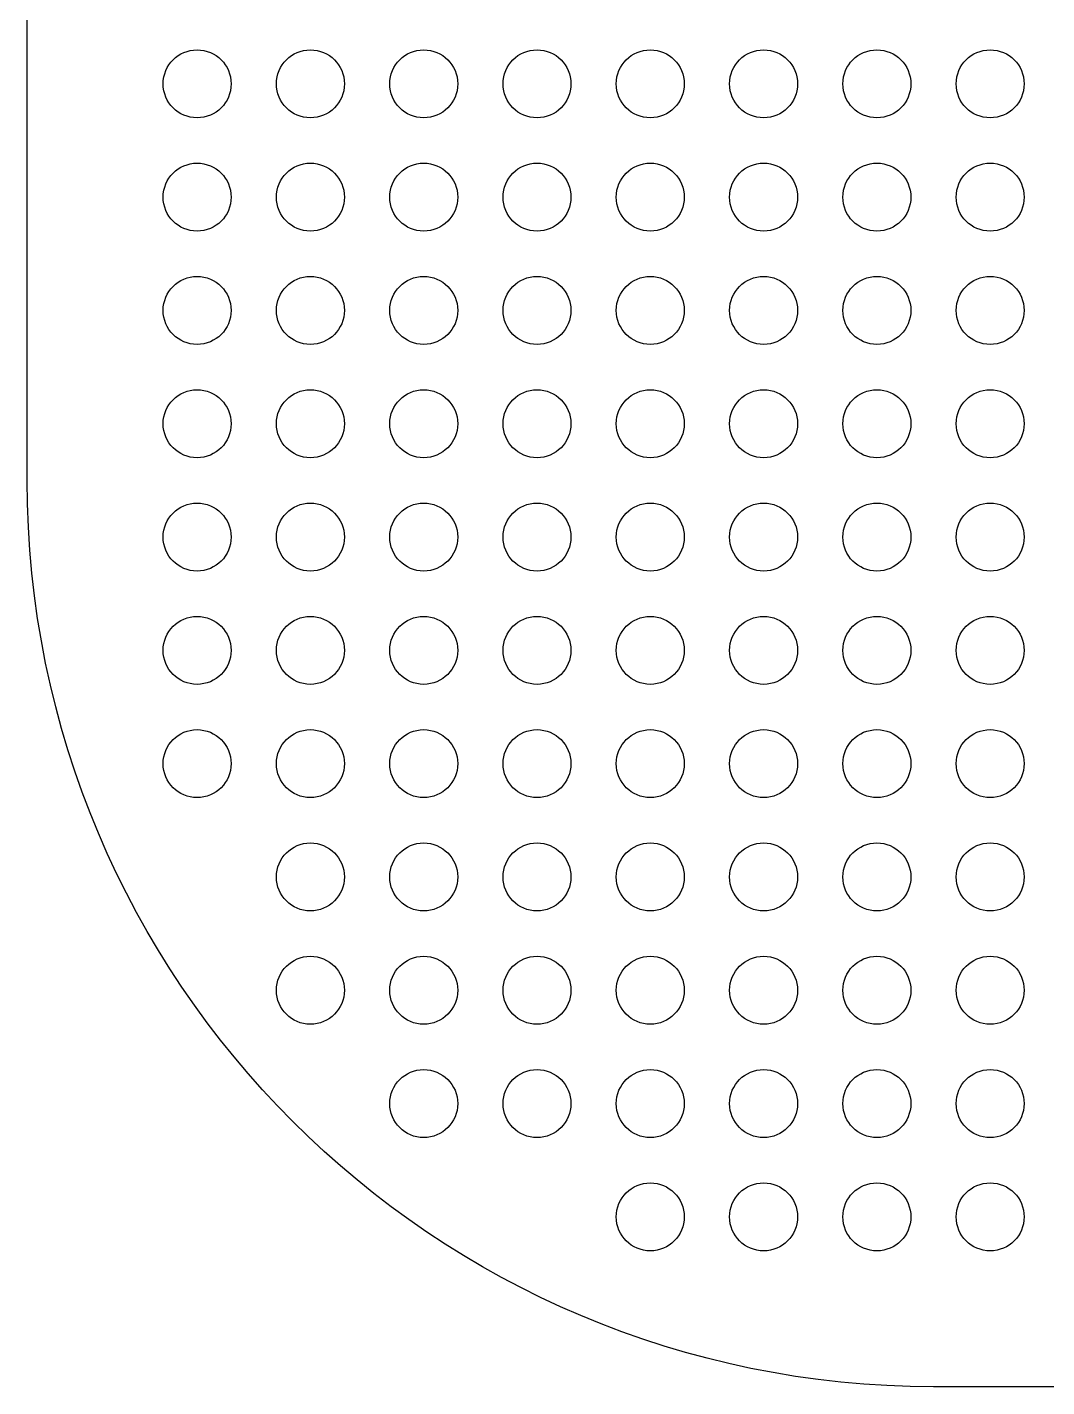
# Model space of a CAD drawing. Extents: x -505 to -320, y 112 to 352.
# Drawn here: x -504.9 to -459.9, y 111.8 to 171.8 of the extents above; entities that cross this region are included whole.
import ezdxf

# ---------------------------------------------------------------- set-up
doc = ezdxf.new("R2010")
doc.units = 0
doc.header["$MEASUREMENT"] = 0
doc.layers.add('LAYER_1', color=7, linetype='CONTINUOUS')

msp = doc.modelspace()

# ---------------------------------------------------------------- linework, layer by layer
at = {"layer": 'LAYER_1'}
for points, knots in [([(-464.8938, 111.8225), (-464.8938, 111.8225), (-359.894, 111.8225), (-359.894, 111.8225), (-359.894, 111.8225), (-349.2853, 111.8225), (-339.1112, 116.0368), (-331.6097, 123.5382), (-331.6097, 123.5382), (-324.1083, 131.0397), (-319.894, 141.2138), (-319.894, 151.8225), (-319.894, 151.8225), (-319.894, 151.8225), (-319.894, 311.8225), (-319.894, 311.8225), (-319.894, 311.8225), (-319.894, 322.4312), (-324.1083, 332.6053), (-331.6097, 340.1068), (-331.6097, 340.1068), (-339.1112, 347.6082), (-349.2853, 351.8225), (-359.894, 351.8225), (-359.894, 351.8225), (-359.894, 351.8225), (-464.894, 351.8225), (-464.894, 351.8225), (-464.894, 351.8225), (-475.5027, 351.8225), (-485.6768, 347.6082), (-493.1783, 340.1068), (-493.1783, 340.1068), (-500.6797, 332.6053), (-504.894, 322.4312), (-504.894, 311.8225), (-504.894, 311.8225), (-504.894, 311.8225), (-504.894, 151.8225), (-504.894, 151.8225), (-504.894, 151.8225), (-504.894, 129.7312), (-486.9855, 111.8226), (-464.8938, 111.8225)], [0, 0, 0, 0, 0.0833333, 0.0833333, 0.0833333, 0.0833333, 0.1666667, 0.1666667, 0.1666667, 0.1666667, 0.25, 0.25, 0.25, 0.25, 0.3333333, 0.3333333, 0.3333333, 0.3333333, 0.4166667, 0.4166667, 0.4166667, 0.4166667, 0.5, 0.5, 0.5, 0.5, 0.5833333, 0.5833333, 0.5833333, 0.5833333, 0.6666667, 0.6666667, 0.6666667, 0.6666667, 0.75, 0.75, 0.75, 0.75, 0.8333333, 0.8333333, 0.8333333, 0.8333333, 1, 1, 1, 1]), ([(-497.394, 167.8225), (-496.5656, 167.8225), (-495.894, 168.4941), (-495.894, 169.3225), (-495.894, 169.3225), (-495.894, 170.1509), (-496.5656, 170.8225), (-497.394, 170.8225), (-497.394, 170.8225), (-498.2224, 170.8225), (-498.894, 170.1509), (-498.894, 169.3225), (-498.894, 169.3225), (-498.894, 168.4941), (-498.2224, 167.8225), (-497.394, 167.8225)], [0, 0, 0, 0, 0.2, 0.2, 0.2, 0.2, 0.4, 0.4, 0.4, 0.4, 0.6, 0.6, 0.6, 0.6, 1, 1, 1, 1]), ([(-492.394, 167.8225), (-491.5656, 167.8225), (-490.894, 168.4941), (-490.894, 169.3225), (-490.894, 169.3225), (-490.894, 170.1509), (-491.5656, 170.8225), (-492.394, 170.8225), (-492.394, 170.8225), (-493.2224, 170.8225), (-493.894, 170.1509), (-493.894, 169.3225), (-493.894, 169.3225), (-493.894, 168.4941), (-493.2224, 167.8225), (-492.394, 167.8225)], [0, 0, 0, 0, 0.2, 0.2, 0.2, 0.2, 0.4, 0.4, 0.4, 0.4, 0.6, 0.6, 0.6, 0.6, 1, 1, 1, 1]), ([(-487.394, 167.8225), (-486.5656, 167.8225), (-485.894, 168.4941), (-485.894, 169.3225), (-485.894, 169.3225), (-485.894, 170.1509), (-486.5656, 170.8225), (-487.394, 170.8225), (-487.394, 170.8225), (-488.2224, 170.8225), (-488.894, 170.1509), (-488.894, 169.3225), (-488.894, 169.3225), (-488.894, 168.4941), (-488.2224, 167.8225), (-487.394, 167.8225)], [0, 0, 0, 0, 0.2, 0.2, 0.2, 0.2, 0.4, 0.4, 0.4, 0.4, 0.6, 0.6, 0.6, 0.6, 1, 1, 1, 1]), ([(-482.394, 167.8225), (-481.5656, 167.8225), (-480.894, 168.4941), (-480.894, 169.3225), (-480.894, 169.3225), (-480.894, 170.1509), (-481.5656, 170.8225), (-482.394, 170.8225), (-482.394, 170.8225), (-483.2224, 170.8225), (-483.894, 170.1509), (-483.894, 169.3225), (-483.894, 169.3225), (-483.894, 168.4941), (-483.2224, 167.8225), (-482.394, 167.8225)], [0, 0, 0, 0, 0.2, 0.2, 0.2, 0.2, 0.4, 0.4, 0.4, 0.4, 0.6, 0.6, 0.6, 0.6, 1, 1, 1, 1]), ([(-477.394, 167.8225), (-476.5656, 167.8225), (-475.894, 168.4941), (-475.894, 169.3225), (-475.894, 169.3225), (-475.894, 170.1509), (-476.5656, 170.8225), (-477.394, 170.8225), (-477.394, 170.8225), (-478.2224, 170.8225), (-478.894, 170.1509), (-478.894, 169.3225), (-478.894, 169.3225), (-478.894, 168.4941), (-478.2224, 167.8225), (-477.394, 167.8225)], [0, 0, 0, 0, 0.2, 0.2, 0.2, 0.2, 0.4, 0.4, 0.4, 0.4, 0.6, 0.6, 0.6, 0.6, 1, 1, 1, 1]), ([(-472.394, 167.8225), (-471.5656, 167.8225), (-470.894, 168.4941), (-470.894, 169.3225), (-470.894, 169.3225), (-470.894, 170.1509), (-471.5656, 170.8225), (-472.394, 170.8225), (-472.394, 170.8225), (-473.2224, 170.8225), (-473.894, 170.1509), (-473.894, 169.3225), (-473.894, 169.3225), (-473.894, 168.4941), (-473.2224, 167.8225), (-472.394, 167.8225)], [0, 0, 0, 0, 0.2, 0.2, 0.2, 0.2, 0.4, 0.4, 0.4, 0.4, 0.6, 0.6, 0.6, 0.6, 1, 1, 1, 1]), ([(-467.394, 167.8225), (-466.5656, 167.8225), (-465.894, 168.4941), (-465.894, 169.3225), (-465.894, 169.3225), (-465.894, 170.1509), (-466.5656, 170.8225), (-467.394, 170.8225), (-467.394, 170.8225), (-468.2224, 170.8225), (-468.894, 170.1509), (-468.894, 169.3225), (-468.894, 169.3225), (-468.894, 168.4941), (-468.2224, 167.8225), (-467.394, 167.8225)], [0, 0, 0, 0, 0.2, 0.2, 0.2, 0.2, 0.4, 0.4, 0.4, 0.4, 0.6, 0.6, 0.6, 0.6, 1, 1, 1, 1]), ([(-462.394, 167.8225), (-461.5656, 167.8225), (-460.894, 168.4941), (-460.894, 169.3225), (-460.894, 169.3225), (-460.894, 170.1509), (-461.5656, 170.8225), (-462.394, 170.8225), (-462.394, 170.8225), (-463.2224, 170.8225), (-463.894, 170.1509), (-463.894, 169.3225), (-463.894, 169.3225), (-463.894, 168.4941), (-463.2224, 167.8225), (-462.394, 167.8225)], [0, 0, 0, 0, 0.2, 0.2, 0.2, 0.2, 0.4, 0.4, 0.4, 0.4, 0.6, 0.6, 0.6, 0.6, 1, 1, 1, 1]), ([(-497.394, 162.8225), (-496.5656, 162.8225), (-495.894, 163.4941), (-495.894, 164.3225), (-495.894, 164.3225), (-495.894, 165.1509), (-496.5656, 165.8225), (-497.394, 165.8225), (-497.394, 165.8225), (-498.2224, 165.8225), (-498.894, 165.1509), (-498.894, 164.3225), (-498.894, 164.3225), (-498.894, 163.4941), (-498.2224, 162.8225), (-497.394, 162.8225)], [0, 0, 0, 0, 0.2, 0.2, 0.2, 0.2, 0.4, 0.4, 0.4, 0.4, 0.6, 0.6, 0.6, 0.6, 1, 1, 1, 1]), ([(-492.394, 162.8225), (-491.5656, 162.8225), (-490.894, 163.4941), (-490.894, 164.3225), (-490.894, 164.3225), (-490.894, 165.1509), (-491.5656, 165.8225), (-492.394, 165.8225), (-492.394, 165.8225), (-493.2224, 165.8225), (-493.894, 165.1509), (-493.894, 164.3225), (-493.894, 164.3225), (-493.894, 163.4941), (-493.2224, 162.8225), (-492.394, 162.8225)], [0, 0, 0, 0, 0.2, 0.2, 0.2, 0.2, 0.4, 0.4, 0.4, 0.4, 0.6, 0.6, 0.6, 0.6, 1, 1, 1, 1]), ([(-487.394, 162.8225), (-486.5656, 162.8225), (-485.894, 163.4941), (-485.894, 164.3225), (-485.894, 164.3225), (-485.894, 165.1509), (-486.5656, 165.8225), (-487.394, 165.8225), (-487.394, 165.8225), (-488.2224, 165.8225), (-488.894, 165.1509), (-488.894, 164.3225), (-488.894, 164.3225), (-488.894, 163.4941), (-488.2224, 162.8225), (-487.394, 162.8225)], [0, 0, 0, 0, 0.2, 0.2, 0.2, 0.2, 0.4, 0.4, 0.4, 0.4, 0.6, 0.6, 0.6, 0.6, 1, 1, 1, 1]), ([(-482.394, 162.8225), (-481.5656, 162.8225), (-480.894, 163.4941), (-480.894, 164.3225), (-480.894, 164.3225), (-480.894, 165.1509), (-481.5656, 165.8225), (-482.394, 165.8225), (-482.394, 165.8225), (-483.2224, 165.8225), (-483.894, 165.1509), (-483.894, 164.3225), (-483.894, 164.3225), (-483.894, 163.4941), (-483.2224, 162.8225), (-482.394, 162.8225)], [0, 0, 0, 0, 0.2, 0.2, 0.2, 0.2, 0.4, 0.4, 0.4, 0.4, 0.6, 0.6, 0.6, 0.6, 1, 1, 1, 1]), ([(-477.394, 162.8225), (-476.5656, 162.8225), (-475.894, 163.4941), (-475.894, 164.3225), (-475.894, 164.3225), (-475.894, 165.1509), (-476.5656, 165.8225), (-477.394, 165.8225), (-477.394, 165.8225), (-478.2224, 165.8225), (-478.894, 165.1509), (-478.894, 164.3225), (-478.894, 164.3225), (-478.894, 163.4941), (-478.2224, 162.8225), (-477.394, 162.8225)], [0, 0, 0, 0, 0.2, 0.2, 0.2, 0.2, 0.4, 0.4, 0.4, 0.4, 0.6, 0.6, 0.6, 0.6, 1, 1, 1, 1]), ([(-472.394, 162.8225), (-471.5656, 162.8225), (-470.894, 163.4941), (-470.894, 164.3225), (-470.894, 164.3225), (-470.894, 165.1509), (-471.5656, 165.8225), (-472.394, 165.8225), (-472.394, 165.8225), (-473.2224, 165.8225), (-473.894, 165.1509), (-473.894, 164.3225), (-473.894, 164.3225), (-473.894, 163.4941), (-473.2224, 162.8225), (-472.394, 162.8225)], [0, 0, 0, 0, 0.2, 0.2, 0.2, 0.2, 0.4, 0.4, 0.4, 0.4, 0.6, 0.6, 0.6, 0.6, 1, 1, 1, 1]), ([(-467.394, 162.8225), (-466.5656, 162.8225), (-465.894, 163.4941), (-465.894, 164.3225), (-465.894, 164.3225), (-465.894, 165.1509), (-466.5656, 165.8225), (-467.394, 165.8225), (-467.394, 165.8225), (-468.2224, 165.8225), (-468.894, 165.1509), (-468.894, 164.3225), (-468.894, 164.3225), (-468.894, 163.4941), (-468.2224, 162.8225), (-467.394, 162.8225)], [0, 0, 0, 0, 0.2, 0.2, 0.2, 0.2, 0.4, 0.4, 0.4, 0.4, 0.6, 0.6, 0.6, 0.6, 1, 1, 1, 1]), ([(-462.394, 162.8225), (-461.5656, 162.8225), (-460.894, 163.4941), (-460.894, 164.3225), (-460.894, 164.3225), (-460.894, 165.1509), (-461.5656, 165.8225), (-462.394, 165.8225), (-462.394, 165.8225), (-463.2224, 165.8225), (-463.894, 165.1509), (-463.894, 164.3225), (-463.894, 164.3225), (-463.894, 163.4941), (-463.2224, 162.8225), (-462.394, 162.8225)], [0, 0, 0, 0, 0.2, 0.2, 0.2, 0.2, 0.4, 0.4, 0.4, 0.4, 0.6, 0.6, 0.6, 0.6, 1, 1, 1, 1]), ([(-497.394, 157.8225), (-496.5656, 157.8225), (-495.894, 158.4941), (-495.894, 159.3225), (-495.894, 159.3225), (-495.894, 160.1509), (-496.5656, 160.8225), (-497.394, 160.8225), (-497.394, 160.8225), (-498.2224, 160.8225), (-498.894, 160.1509), (-498.894, 159.3225), (-498.894, 159.3225), (-498.894, 158.4941), (-498.2224, 157.8225), (-497.394, 157.8225)], [0, 0, 0, 0, 0.2, 0.2, 0.2, 0.2, 0.4, 0.4, 0.4, 0.4, 0.6, 0.6, 0.6, 0.6, 1, 1, 1, 1]), ([(-492.394, 157.8225), (-491.5656, 157.8225), (-490.894, 158.4941), (-490.894, 159.3225), (-490.894, 159.3225), (-490.894, 160.1509), (-491.5656, 160.8225), (-492.394, 160.8225), (-492.394, 160.8225), (-493.2224, 160.8225), (-493.894, 160.1509), (-493.894, 159.3225), (-493.894, 159.3225), (-493.894, 158.4941), (-493.2224, 157.8225), (-492.394, 157.8225)], [0, 0, 0, 0, 0.2, 0.2, 0.2, 0.2, 0.4, 0.4, 0.4, 0.4, 0.6, 0.6, 0.6, 0.6, 1, 1, 1, 1]), ([(-487.394, 157.8225), (-486.5656, 157.8225), (-485.894, 158.4941), (-485.894, 159.3225), (-485.894, 159.3225), (-485.894, 160.1509), (-486.5656, 160.8225), (-487.394, 160.8225), (-487.394, 160.8225), (-488.2224, 160.8225), (-488.894, 160.1509), (-488.894, 159.3225), (-488.894, 159.3225), (-488.894, 158.4941), (-488.2224, 157.8225), (-487.394, 157.8225)], [0, 0, 0, 0, 0.2, 0.2, 0.2, 0.2, 0.4, 0.4, 0.4, 0.4, 0.6, 0.6, 0.6, 0.6, 1, 1, 1, 1]), ([(-482.394, 157.8225), (-481.5656, 157.8225), (-480.894, 158.4941), (-480.894, 159.3225), (-480.894, 159.3225), (-480.894, 160.1509), (-481.5656, 160.8225), (-482.394, 160.8225), (-482.394, 160.8225), (-483.2224, 160.8225), (-483.894, 160.1509), (-483.894, 159.3225), (-483.894, 159.3225), (-483.894, 158.4941), (-483.2224, 157.8225), (-482.394, 157.8225)], [0, 0, 0, 0, 0.2, 0.2, 0.2, 0.2, 0.4, 0.4, 0.4, 0.4, 0.6, 0.6, 0.6, 0.6, 1, 1, 1, 1]), ([(-477.394, 157.8225), (-476.5656, 157.8225), (-475.894, 158.4941), (-475.894, 159.3225), (-475.894, 159.3225), (-475.894, 160.1509), (-476.5656, 160.8225), (-477.394, 160.8225), (-477.394, 160.8225), (-478.2224, 160.8225), (-478.894, 160.1509), (-478.894, 159.3225), (-478.894, 159.3225), (-478.894, 158.4941), (-478.2224, 157.8225), (-477.394, 157.8225)], [0, 0, 0, 0, 0.2, 0.2, 0.2, 0.2, 0.4, 0.4, 0.4, 0.4, 0.6, 0.6, 0.6, 0.6, 1, 1, 1, 1]), ([(-472.394, 157.8225), (-471.5656, 157.8225), (-470.894, 158.4941), (-470.894, 159.3225), (-470.894, 159.3225), (-470.894, 160.1509), (-471.5656, 160.8225), (-472.394, 160.8225), (-472.394, 160.8225), (-473.2224, 160.8225), (-473.894, 160.1509), (-473.894, 159.3225), (-473.894, 159.3225), (-473.894, 158.4941), (-473.2224, 157.8225), (-472.394, 157.8225)], [0, 0, 0, 0, 0.2, 0.2, 0.2, 0.2, 0.4, 0.4, 0.4, 0.4, 0.6, 0.6, 0.6, 0.6, 1, 1, 1, 1]), ([(-467.394, 157.8225), (-466.5656, 157.8225), (-465.894, 158.4941), (-465.894, 159.3225), (-465.894, 159.3225), (-465.894, 160.1509), (-466.5656, 160.8225), (-467.394, 160.8225), (-467.394, 160.8225), (-468.2224, 160.8225), (-468.894, 160.1509), (-468.894, 159.3225), (-468.894, 159.3225), (-468.894, 158.4941), (-468.2224, 157.8225), (-467.394, 157.8225)], [0, 0, 0, 0, 0.2, 0.2, 0.2, 0.2, 0.4, 0.4, 0.4, 0.4, 0.6, 0.6, 0.6, 0.6, 1, 1, 1, 1]), ([(-462.394, 157.8225), (-461.5656, 157.8225), (-460.894, 158.4941), (-460.894, 159.3225), (-460.894, 159.3225), (-460.894, 160.1509), (-461.5656, 160.8225), (-462.394, 160.8225), (-462.394, 160.8225), (-463.2224, 160.8225), (-463.894, 160.1509), (-463.894, 159.3225), (-463.894, 159.3225), (-463.894, 158.4941), (-463.2224, 157.8225), (-462.394, 157.8225)], [0, 0, 0, 0, 0.2, 0.2, 0.2, 0.2, 0.4, 0.4, 0.4, 0.4, 0.6, 0.6, 0.6, 0.6, 1, 1, 1, 1]), ([(-497.394, 152.8225), (-496.5656, 152.8225), (-495.894, 153.4941), (-495.894, 154.3225), (-495.894, 154.3225), (-495.894, 155.1509), (-496.5656, 155.8225), (-497.394, 155.8225), (-497.394, 155.8225), (-498.2224, 155.8225), (-498.894, 155.1509), (-498.894, 154.3225), (-498.894, 154.3225), (-498.894, 153.4941), (-498.2224, 152.8225), (-497.394, 152.8225)], [0, 0, 0, 0, 0.2, 0.2, 0.2, 0.2, 0.4, 0.4, 0.4, 0.4, 0.6, 0.6, 0.6, 0.6, 1, 1, 1, 1]), ([(-492.394, 152.8225), (-491.5656, 152.8225), (-490.894, 153.4941), (-490.894, 154.3225), (-490.894, 154.3225), (-490.894, 155.1509), (-491.5656, 155.8225), (-492.394, 155.8225), (-492.394, 155.8225), (-493.2224, 155.8225), (-493.894, 155.1509), (-493.894, 154.3225), (-493.894, 154.3225), (-493.894, 153.4941), (-493.2224, 152.8225), (-492.394, 152.8225)], [0, 0, 0, 0, 0.2, 0.2, 0.2, 0.2, 0.4, 0.4, 0.4, 0.4, 0.6, 0.6, 0.6, 0.6, 1, 1, 1, 1]), ([(-487.394, 152.8225), (-486.5656, 152.8225), (-485.894, 153.4941), (-485.894, 154.3225), (-485.894, 154.3225), (-485.894, 155.1509), (-486.5656, 155.8225), (-487.394, 155.8225), (-487.394, 155.8225), (-488.2224, 155.8225), (-488.894, 155.1509), (-488.894, 154.3225), (-488.894, 154.3225), (-488.894, 153.4941), (-488.2224, 152.8225), (-487.394, 152.8225)], [0, 0, 0, 0, 0.2, 0.2, 0.2, 0.2, 0.4, 0.4, 0.4, 0.4, 0.6, 0.6, 0.6, 0.6, 1, 1, 1, 1]), ([(-482.394, 152.8225), (-481.5656, 152.8225), (-480.894, 153.4941), (-480.894, 154.3225), (-480.894, 154.3225), (-480.894, 155.1509), (-481.5656, 155.8225), (-482.394, 155.8225), (-482.394, 155.8225), (-483.2224, 155.8225), (-483.894, 155.1509), (-483.894, 154.3225), (-483.894, 154.3225), (-483.894, 153.4941), (-483.2224, 152.8225), (-482.394, 152.8225)], [0, 0, 0, 0, 0.2, 0.2, 0.2, 0.2, 0.4, 0.4, 0.4, 0.4, 0.6, 0.6, 0.6, 0.6, 1, 1, 1, 1]), ([(-477.394, 152.8225), (-476.5656, 152.8225), (-475.894, 153.4941), (-475.894, 154.3225), (-475.894, 154.3225), (-475.894, 155.1509), (-476.5656, 155.8225), (-477.394, 155.8225), (-477.394, 155.8225), (-478.2224, 155.8225), (-478.894, 155.1509), (-478.894, 154.3225), (-478.894, 154.3225), (-478.894, 153.4941), (-478.2224, 152.8225), (-477.394, 152.8225)], [0, 0, 0, 0, 0.2, 0.2, 0.2, 0.2, 0.4, 0.4, 0.4, 0.4, 0.6, 0.6, 0.6, 0.6, 1, 1, 1, 1]), ([(-472.394, 152.8225), (-471.5656, 152.8225), (-470.894, 153.4941), (-470.894, 154.3225), (-470.894, 154.3225), (-470.894, 155.1509), (-471.5656, 155.8225), (-472.394, 155.8225), (-472.394, 155.8225), (-473.2224, 155.8225), (-473.894, 155.1509), (-473.894, 154.3225), (-473.894, 154.3225), (-473.894, 153.4941), (-473.2224, 152.8225), (-472.394, 152.8225)], [0, 0, 0, 0, 0.2, 0.2, 0.2, 0.2, 0.4, 0.4, 0.4, 0.4, 0.6, 0.6, 0.6, 0.6, 1, 1, 1, 1]), ([(-467.394, 152.8225), (-466.5656, 152.8225), (-465.894, 153.4941), (-465.894, 154.3225), (-465.894, 154.3225), (-465.894, 155.1509), (-466.5656, 155.8225), (-467.394, 155.8225), (-467.394, 155.8225), (-468.2224, 155.8225), (-468.894, 155.1509), (-468.894, 154.3225), (-468.894, 154.3225), (-468.894, 153.4941), (-468.2224, 152.8225), (-467.394, 152.8225)], [0, 0, 0, 0, 0.2, 0.2, 0.2, 0.2, 0.4, 0.4, 0.4, 0.4, 0.6, 0.6, 0.6, 0.6, 1, 1, 1, 1]), ([(-462.394, 152.8225), (-461.5656, 152.8225), (-460.894, 153.4941), (-460.894, 154.3225), (-460.894, 154.3225), (-460.894, 155.1509), (-461.5656, 155.8225), (-462.394, 155.8225), (-462.394, 155.8225), (-463.2224, 155.8225), (-463.894, 155.1509), (-463.894, 154.3225), (-463.894, 154.3225), (-463.894, 153.4941), (-463.2224, 152.8225), (-462.394, 152.8225)], [0, 0, 0, 0, 0.2, 0.2, 0.2, 0.2, 0.4, 0.4, 0.4, 0.4, 0.6, 0.6, 0.6, 0.6, 1, 1, 1, 1]), ([(-497.394, 147.8225), (-496.5656, 147.8225), (-495.894, 148.4941), (-495.894, 149.3225), (-495.894, 149.3225), (-495.894, 150.1509), (-496.5656, 150.8225), (-497.394, 150.8225), (-497.394, 150.8225), (-498.2224, 150.8225), (-498.894, 150.1509), (-498.894, 149.3225), (-498.894, 149.3225), (-498.894, 148.4941), (-498.2224, 147.8225), (-497.394, 147.8225)], [0, 0, 0, 0, 0.2, 0.2, 0.2, 0.2, 0.4, 0.4, 0.4, 0.4, 0.6, 0.6, 0.6, 0.6, 1, 1, 1, 1]), ([(-492.394, 147.8225), (-491.5656, 147.8225), (-490.894, 148.4941), (-490.894, 149.3225), (-490.894, 149.3225), (-490.894, 150.1509), (-491.5656, 150.8225), (-492.394, 150.8225), (-492.394, 150.8225), (-493.2224, 150.8225), (-493.894, 150.1509), (-493.894, 149.3225), (-493.894, 149.3225), (-493.894, 148.4941), (-493.2224, 147.8225), (-492.394, 147.8225)], [0, 0, 0, 0, 0.2, 0.2, 0.2, 0.2, 0.4, 0.4, 0.4, 0.4, 0.6, 0.6, 0.6, 0.6, 1, 1, 1, 1]), ([(-487.394, 147.8225), (-486.5656, 147.8225), (-485.894, 148.4941), (-485.894, 149.3225), (-485.894, 149.3225), (-485.894, 150.1509), (-486.5656, 150.8225), (-487.394, 150.8225), (-487.394, 150.8225), (-488.2224, 150.8225), (-488.894, 150.1509), (-488.894, 149.3225), (-488.894, 149.3225), (-488.894, 148.4941), (-488.2224, 147.8225), (-487.394, 147.8225)], [0, 0, 0, 0, 0.2, 0.2, 0.2, 0.2, 0.4, 0.4, 0.4, 0.4, 0.6, 0.6, 0.6, 0.6, 1, 1, 1, 1]), ([(-482.394, 147.8225), (-481.5656, 147.8225), (-480.894, 148.4941), (-480.894, 149.3225), (-480.894, 149.3225), (-480.894, 150.1509), (-481.5656, 150.8225), (-482.394, 150.8225), (-482.394, 150.8225), (-483.2224, 150.8225), (-483.894, 150.1509), (-483.894, 149.3225), (-483.894, 149.3225), (-483.894, 148.4941), (-483.2224, 147.8225), (-482.394, 147.8225)], [0, 0, 0, 0, 0.2, 0.2, 0.2, 0.2, 0.4, 0.4, 0.4, 0.4, 0.6, 0.6, 0.6, 0.6, 1, 1, 1, 1]), ([(-477.394, 147.8225), (-476.5656, 147.8225), (-475.894, 148.4941), (-475.894, 149.3225), (-475.894, 149.3225), (-475.894, 150.1509), (-476.5656, 150.8225), (-477.394, 150.8225), (-477.394, 150.8225), (-478.2224, 150.8225), (-478.894, 150.1509), (-478.894, 149.3225), (-478.894, 149.3225), (-478.894, 148.4941), (-478.2224, 147.8225), (-477.394, 147.8225)], [0, 0, 0, 0, 0.2, 0.2, 0.2, 0.2, 0.4, 0.4, 0.4, 0.4, 0.6, 0.6, 0.6, 0.6, 1, 1, 1, 1]), ([(-472.394, 147.8225), (-471.5656, 147.8225), (-470.894, 148.4941), (-470.894, 149.3225), (-470.894, 149.3225), (-470.894, 150.1509), (-471.5656, 150.8225), (-472.394, 150.8225), (-472.394, 150.8225), (-473.2224, 150.8225), (-473.894, 150.1509), (-473.894, 149.3225), (-473.894, 149.3225), (-473.894, 148.4941), (-473.2224, 147.8225), (-472.394, 147.8225)], [0, 0, 0, 0, 0.2, 0.2, 0.2, 0.2, 0.4, 0.4, 0.4, 0.4, 0.6, 0.6, 0.6, 0.6, 1, 1, 1, 1]), ([(-467.394, 147.8225), (-466.5656, 147.8225), (-465.894, 148.4941), (-465.894, 149.3225), (-465.894, 149.3225), (-465.894, 150.1509), (-466.5656, 150.8225), (-467.394, 150.8225), (-467.394, 150.8225), (-468.2224, 150.8225), (-468.894, 150.1509), (-468.894, 149.3225), (-468.894, 149.3225), (-468.894, 148.4941), (-468.2224, 147.8225), (-467.394, 147.8225)], [0, 0, 0, 0, 0.2, 0.2, 0.2, 0.2, 0.4, 0.4, 0.4, 0.4, 0.6, 0.6, 0.6, 0.6, 1, 1, 1, 1]), ([(-462.394, 147.8225), (-461.5656, 147.8225), (-460.894, 148.4941), (-460.894, 149.3225), (-460.894, 149.3225), (-460.894, 150.1509), (-461.5656, 150.8225), (-462.394, 150.8225), (-462.394, 150.8225), (-463.2224, 150.8225), (-463.894, 150.1509), (-463.894, 149.3225), (-463.894, 149.3225), (-463.894, 148.4941), (-463.2224, 147.8225), (-462.394, 147.8225)], [0, 0, 0, 0, 0.2, 0.2, 0.2, 0.2, 0.4, 0.4, 0.4, 0.4, 0.6, 0.6, 0.6, 0.6, 1, 1, 1, 1]), ([(-497.394, 142.8225), (-496.5656, 142.8225), (-495.894, 143.4941), (-495.894, 144.3225), (-495.894, 144.3225), (-495.894, 145.1509), (-496.5656, 145.8225), (-497.394, 145.8225), (-497.394, 145.8225), (-498.2224, 145.8225), (-498.894, 145.1509), (-498.894, 144.3225), (-498.894, 144.3225), (-498.894, 143.4941), (-498.2224, 142.8225), (-497.394, 142.8225)], [0, 0, 0, 0, 0.2, 0.2, 0.2, 0.2, 0.4, 0.4, 0.4, 0.4, 0.6, 0.6, 0.6, 0.6, 1, 1, 1, 1]), ([(-492.394, 142.8225), (-491.5656, 142.8225), (-490.894, 143.4941), (-490.894, 144.3225), (-490.894, 144.3225), (-490.894, 145.1509), (-491.5656, 145.8225), (-492.394, 145.8225), (-492.394, 145.8225), (-493.2224, 145.8225), (-493.894, 145.1509), (-493.894, 144.3225), (-493.894, 144.3225), (-493.894, 143.4941), (-493.2224, 142.8225), (-492.394, 142.8225)], [0, 0, 0, 0, 0.2, 0.2, 0.2, 0.2, 0.4, 0.4, 0.4, 0.4, 0.6, 0.6, 0.6, 0.6, 1, 1, 1, 1]), ([(-487.394, 142.8225), (-486.5656, 142.8225), (-485.894, 143.4941), (-485.894, 144.3225), (-485.894, 144.3225), (-485.894, 145.1509), (-486.5656, 145.8225), (-487.394, 145.8225), (-487.394, 145.8225), (-488.2224, 145.8225), (-488.894, 145.1509), (-488.894, 144.3225), (-488.894, 144.3225), (-488.894, 143.4941), (-488.2224, 142.8225), (-487.394, 142.8225)], [0, 0, 0, 0, 0.2, 0.2, 0.2, 0.2, 0.4, 0.4, 0.4, 0.4, 0.6, 0.6, 0.6, 0.6, 1, 1, 1, 1]), ([(-482.394, 142.8225), (-481.5656, 142.8225), (-480.894, 143.4941), (-480.894, 144.3225), (-480.894, 144.3225), (-480.894, 145.1509), (-481.5656, 145.8225), (-482.394, 145.8225), (-482.394, 145.8225), (-483.2224, 145.8225), (-483.894, 145.1509), (-483.894, 144.3225), (-483.894, 144.3225), (-483.894, 143.4941), (-483.2224, 142.8225), (-482.394, 142.8225)], [0, 0, 0, 0, 0.2, 0.2, 0.2, 0.2, 0.4, 0.4, 0.4, 0.4, 0.6, 0.6, 0.6, 0.6, 1, 1, 1, 1]), ([(-477.394, 142.8225), (-476.5656, 142.8225), (-475.894, 143.4941), (-475.894, 144.3225), (-475.894, 144.3225), (-475.894, 145.1509), (-476.5656, 145.8225), (-477.394, 145.8225), (-477.394, 145.8225), (-478.2224, 145.8225), (-478.894, 145.1509), (-478.894, 144.3225), (-478.894, 144.3225), (-478.894, 143.4941), (-478.2224, 142.8225), (-477.394, 142.8225)], [0, 0, 0, 0, 0.2, 0.2, 0.2, 0.2, 0.4, 0.4, 0.4, 0.4, 0.6, 0.6, 0.6, 0.6, 1, 1, 1, 1]), ([(-472.394, 142.8225), (-471.5656, 142.8225), (-470.894, 143.4941), (-470.894, 144.3225), (-470.894, 144.3225), (-470.894, 145.1509), (-471.5656, 145.8225), (-472.394, 145.8225), (-472.394, 145.8225), (-473.2224, 145.8225), (-473.894, 145.1509), (-473.894, 144.3225), (-473.894, 144.3225), (-473.894, 143.4941), (-473.2224, 142.8225), (-472.394, 142.8225)], [0, 0, 0, 0, 0.2, 0.2, 0.2, 0.2, 0.4, 0.4, 0.4, 0.4, 0.6, 0.6, 0.6, 0.6, 1, 1, 1, 1]), ([(-467.394, 142.8225), (-466.5656, 142.8225), (-465.894, 143.4941), (-465.894, 144.3225), (-465.894, 144.3225), (-465.894, 145.1509), (-466.5656, 145.8225), (-467.394, 145.8225), (-467.394, 145.8225), (-468.2224, 145.8225), (-468.894, 145.1509), (-468.894, 144.3225), (-468.894, 144.3225), (-468.894, 143.4941), (-468.2224, 142.8225), (-467.394, 142.8225)], [0, 0, 0, 0, 0.2, 0.2, 0.2, 0.2, 0.4, 0.4, 0.4, 0.4, 0.6, 0.6, 0.6, 0.6, 1, 1, 1, 1]), ([(-462.394, 142.8225), (-461.5656, 142.8225), (-460.894, 143.4941), (-460.894, 144.3225), (-460.894, 144.3225), (-460.894, 145.1509), (-461.5656, 145.8225), (-462.394, 145.8225), (-462.394, 145.8225), (-463.2224, 145.8225), (-463.894, 145.1509), (-463.894, 144.3225), (-463.894, 144.3225), (-463.894, 143.4941), (-463.2224, 142.8225), (-462.394, 142.8225)], [0, 0, 0, 0, 0.2, 0.2, 0.2, 0.2, 0.4, 0.4, 0.4, 0.4, 0.6, 0.6, 0.6, 0.6, 1, 1, 1, 1]), ([(-497.394, 137.8225), (-496.5656, 137.8225), (-495.894, 138.4941), (-495.894, 139.3225), (-495.894, 139.3225), (-495.894, 140.1509), (-496.5656, 140.8225), (-497.394, 140.8225), (-497.394, 140.8225), (-498.2224, 140.8225), (-498.894, 140.1509), (-498.894, 139.3225), (-498.894, 139.3225), (-498.894, 138.4941), (-498.2224, 137.8225), (-497.394, 137.8225)], [0, 0, 0, 0, 0.2, 0.2, 0.2, 0.2, 0.4, 0.4, 0.4, 0.4, 0.6, 0.6, 0.6, 0.6, 1, 1, 1, 1]), ([(-492.394, 137.8225), (-491.5656, 137.8225), (-490.894, 138.4941), (-490.894, 139.3225), (-490.894, 139.3225), (-490.894, 140.1509), (-491.5656, 140.8225), (-492.394, 140.8225), (-492.394, 140.8225), (-493.2224, 140.8225), (-493.894, 140.1509), (-493.894, 139.3225), (-493.894, 139.3225), (-493.894, 138.4941), (-493.2224, 137.8225), (-492.394, 137.8225)], [0, 0, 0, 0, 0.2, 0.2, 0.2, 0.2, 0.4, 0.4, 0.4, 0.4, 0.6, 0.6, 0.6, 0.6, 1, 1, 1, 1]), ([(-487.394, 137.8225), (-486.5656, 137.8225), (-485.894, 138.4941), (-485.894, 139.3225), (-485.894, 139.3225), (-485.894, 140.1509), (-486.5656, 140.8225), (-487.394, 140.8225), (-487.394, 140.8225), (-488.2224, 140.8225), (-488.894, 140.1509), (-488.894, 139.3225), (-488.894, 139.3225), (-488.894, 138.4941), (-488.2224, 137.8225), (-487.394, 137.8225)], [0, 0, 0, 0, 0.2, 0.2, 0.2, 0.2, 0.4, 0.4, 0.4, 0.4, 0.6, 0.6, 0.6, 0.6, 1, 1, 1, 1]), ([(-482.394, 137.8225), (-481.5656, 137.8225), (-480.894, 138.4941), (-480.894, 139.3225), (-480.894, 139.3225), (-480.894, 140.1509), (-481.5656, 140.8225), (-482.394, 140.8225), (-482.394, 140.8225), (-483.2224, 140.8225), (-483.894, 140.1509), (-483.894, 139.3225), (-483.894, 139.3225), (-483.894, 138.4941), (-483.2224, 137.8225), (-482.394, 137.8225)], [0, 0, 0, 0, 0.2, 0.2, 0.2, 0.2, 0.4, 0.4, 0.4, 0.4, 0.6, 0.6, 0.6, 0.6, 1, 1, 1, 1]), ([(-477.394, 137.8225), (-476.5656, 137.8225), (-475.894, 138.4941), (-475.894, 139.3225), (-475.894, 139.3225), (-475.894, 140.1509), (-476.5656, 140.8225), (-477.394, 140.8225), (-477.394, 140.8225), (-478.2224, 140.8225), (-478.894, 140.1509), (-478.894, 139.3225), (-478.894, 139.3225), (-478.894, 138.4941), (-478.2224, 137.8225), (-477.394, 137.8225)], [0, 0, 0, 0, 0.2, 0.2, 0.2, 0.2, 0.4, 0.4, 0.4, 0.4, 0.6, 0.6, 0.6, 0.6, 1, 1, 1, 1]), ([(-472.394, 137.8225), (-471.5656, 137.8225), (-470.894, 138.4941), (-470.894, 139.3225), (-470.894, 139.3225), (-470.894, 140.1509), (-471.5656, 140.8225), (-472.394, 140.8225), (-472.394, 140.8225), (-473.2224, 140.8225), (-473.894, 140.1509), (-473.894, 139.3225), (-473.894, 139.3225), (-473.894, 138.4941), (-473.2224, 137.8225), (-472.394, 137.8225)], [0, 0, 0, 0, 0.2, 0.2, 0.2, 0.2, 0.4, 0.4, 0.4, 0.4, 0.6, 0.6, 0.6, 0.6, 1, 1, 1, 1]), ([(-467.394, 137.8225), (-466.5656, 137.8225), (-465.894, 138.4941), (-465.894, 139.3225), (-465.894, 139.3225), (-465.894, 140.1509), (-466.5656, 140.8225), (-467.394, 140.8225), (-467.394, 140.8225), (-468.2224, 140.8225), (-468.894, 140.1509), (-468.894, 139.3225), (-468.894, 139.3225), (-468.894, 138.4941), (-468.2224, 137.8225), (-467.394, 137.8225)], [0, 0, 0, 0, 0.2, 0.2, 0.2, 0.2, 0.4, 0.4, 0.4, 0.4, 0.6, 0.6, 0.6, 0.6, 1, 1, 1, 1]), ([(-462.394, 137.8225), (-461.5656, 137.8225), (-460.894, 138.4941), (-460.894, 139.3225), (-460.894, 139.3225), (-460.894, 140.1509), (-461.5656, 140.8225), (-462.394, 140.8225), (-462.394, 140.8225), (-463.2224, 140.8225), (-463.894, 140.1509), (-463.894, 139.3225), (-463.894, 139.3225), (-463.894, 138.4941), (-463.2224, 137.8225), (-462.394, 137.8225)], [0, 0, 0, 0, 0.2, 0.2, 0.2, 0.2, 0.4, 0.4, 0.4, 0.4, 0.6, 0.6, 0.6, 0.6, 1, 1, 1, 1]), ([(-492.394, 132.8225), (-491.5656, 132.8225), (-490.894, 133.4941), (-490.894, 134.3225), (-490.894, 134.3225), (-490.894, 135.1509), (-491.5656, 135.8225), (-492.394, 135.8225), (-492.394, 135.8225), (-493.2224, 135.8225), (-493.894, 135.1509), (-493.894, 134.3225), (-493.894, 134.3225), (-493.894, 133.4941), (-493.2224, 132.8225), (-492.394, 132.8225)], [0, 0, 0, 0, 0.2, 0.2, 0.2, 0.2, 0.4, 0.4, 0.4, 0.4, 0.6, 0.6, 0.6, 0.6, 1, 1, 1, 1]), ([(-487.394, 132.8225), (-486.5656, 132.8225), (-485.894, 133.4941), (-485.894, 134.3225), (-485.894, 134.3225), (-485.894, 135.1509), (-486.5656, 135.8225), (-487.394, 135.8225), (-487.394, 135.8225), (-488.2224, 135.8225), (-488.894, 135.1509), (-488.894, 134.3225), (-488.894, 134.3225), (-488.894, 133.4941), (-488.2224, 132.8225), (-487.394, 132.8225)], [0, 0, 0, 0, 0.2, 0.2, 0.2, 0.2, 0.4, 0.4, 0.4, 0.4, 0.6, 0.6, 0.6, 0.6, 1, 1, 1, 1]), ([(-482.394, 132.8225), (-481.5656, 132.8225), (-480.894, 133.4941), (-480.894, 134.3225), (-480.894, 134.3225), (-480.894, 135.1509), (-481.5656, 135.8225), (-482.394, 135.8225), (-482.394, 135.8225), (-483.2224, 135.8225), (-483.894, 135.1509), (-483.894, 134.3225), (-483.894, 134.3225), (-483.894, 133.4941), (-483.2224, 132.8225), (-482.394, 132.8225)], [0, 0, 0, 0, 0.2, 0.2, 0.2, 0.2, 0.4, 0.4, 0.4, 0.4, 0.6, 0.6, 0.6, 0.6, 1, 1, 1, 1]), ([(-477.394, 132.8225), (-476.5656, 132.8225), (-475.894, 133.4941), (-475.894, 134.3225), (-475.894, 134.3225), (-475.894, 135.1509), (-476.5656, 135.8225), (-477.394, 135.8225), (-477.394, 135.8225), (-478.2224, 135.8225), (-478.894, 135.1509), (-478.894, 134.3225), (-478.894, 134.3225), (-478.894, 133.4941), (-478.2224, 132.8225), (-477.394, 132.8225)], [0, 0, 0, 0, 0.2, 0.2, 0.2, 0.2, 0.4, 0.4, 0.4, 0.4, 0.6, 0.6, 0.6, 0.6, 1, 1, 1, 1]), ([(-472.394, 132.8225), (-471.5656, 132.8225), (-470.894, 133.4941), (-470.894, 134.3225), (-470.894, 134.3225), (-470.894, 135.1509), (-471.5656, 135.8225), (-472.394, 135.8225), (-472.394, 135.8225), (-473.2224, 135.8225), (-473.894, 135.1509), (-473.894, 134.3225), (-473.894, 134.3225), (-473.894, 133.4941), (-473.2224, 132.8225), (-472.394, 132.8225)], [0, 0, 0, 0, 0.2, 0.2, 0.2, 0.2, 0.4, 0.4, 0.4, 0.4, 0.6, 0.6, 0.6, 0.6, 1, 1, 1, 1]), ([(-467.394, 132.8225), (-466.5656, 132.8225), (-465.894, 133.4941), (-465.894, 134.3225), (-465.894, 134.3225), (-465.894, 135.1509), (-466.5656, 135.8225), (-467.394, 135.8225), (-467.394, 135.8225), (-468.2224, 135.8225), (-468.894, 135.1509), (-468.894, 134.3225), (-468.894, 134.3225), (-468.894, 133.4941), (-468.2224, 132.8225), (-467.394, 132.8225)], [0, 0, 0, 0, 0.2, 0.2, 0.2, 0.2, 0.4, 0.4, 0.4, 0.4, 0.6, 0.6, 0.6, 0.6, 1, 1, 1, 1]), ([(-462.394, 132.8225), (-461.5656, 132.8225), (-460.894, 133.4941), (-460.894, 134.3225), (-460.894, 134.3225), (-460.894, 135.1509), (-461.5656, 135.8225), (-462.394, 135.8225), (-462.394, 135.8225), (-463.2224, 135.8225), (-463.894, 135.1509), (-463.894, 134.3225), (-463.894, 134.3225), (-463.894, 133.4941), (-463.2224, 132.8225), (-462.394, 132.8225)], [0, 0, 0, 0, 0.2, 0.2, 0.2, 0.2, 0.4, 0.4, 0.4, 0.4, 0.6, 0.6, 0.6, 0.6, 1, 1, 1, 1]), ([(-492.394, 127.8225), (-491.5656, 127.8225), (-490.894, 128.4941), (-490.894, 129.3225), (-490.894, 129.3225), (-490.894, 130.1509), (-491.5656, 130.8225), (-492.394, 130.8225), (-492.394, 130.8225), (-493.2224, 130.8225), (-493.894, 130.1509), (-493.894, 129.3225), (-493.894, 129.3225), (-493.894, 128.4941), (-493.2224, 127.8225), (-492.394, 127.8225)], [0, 0, 0, 0, 0.2, 0.2, 0.2, 0.2, 0.4, 0.4, 0.4, 0.4, 0.6, 0.6, 0.6, 0.6, 1, 1, 1, 1]), ([(-487.394, 127.8225), (-486.5656, 127.8225), (-485.894, 128.4941), (-485.894, 129.3225), (-485.894, 129.3225), (-485.894, 130.1509), (-486.5656, 130.8225), (-487.394, 130.8225), (-487.394, 130.8225), (-488.2224, 130.8225), (-488.894, 130.1509), (-488.894, 129.3225), (-488.894, 129.3225), (-488.894, 128.4941), (-488.2224, 127.8225), (-487.394, 127.8225)], [0, 0, 0, 0, 0.2, 0.2, 0.2, 0.2, 0.4, 0.4, 0.4, 0.4, 0.6, 0.6, 0.6, 0.6, 1, 1, 1, 1]), ([(-482.394, 127.8225), (-481.5656, 127.8225), (-480.894, 128.4941), (-480.894, 129.3225), (-480.894, 129.3225), (-480.894, 130.1509), (-481.5656, 130.8225), (-482.394, 130.8225), (-482.394, 130.8225), (-483.2224, 130.8225), (-483.894, 130.1509), (-483.894, 129.3225), (-483.894, 129.3225), (-483.894, 128.4941), (-483.2224, 127.8225), (-482.394, 127.8225)], [0, 0, 0, 0, 0.2, 0.2, 0.2, 0.2, 0.4, 0.4, 0.4, 0.4, 0.6, 0.6, 0.6, 0.6, 1, 1, 1, 1]), ([(-477.394, 127.8225), (-476.5656, 127.8225), (-475.894, 128.4941), (-475.894, 129.3225), (-475.894, 129.3225), (-475.894, 130.1509), (-476.5656, 130.8225), (-477.394, 130.8225), (-477.394, 130.8225), (-478.2224, 130.8225), (-478.894, 130.1509), (-478.894, 129.3225), (-478.894, 129.3225), (-478.894, 128.4941), (-478.2224, 127.8225), (-477.394, 127.8225)], [0, 0, 0, 0, 0.2, 0.2, 0.2, 0.2, 0.4, 0.4, 0.4, 0.4, 0.6, 0.6, 0.6, 0.6, 1, 1, 1, 1]), ([(-472.394, 127.8225), (-471.5656, 127.8225), (-470.894, 128.4941), (-470.894, 129.3225), (-470.894, 129.3225), (-470.894, 130.1509), (-471.5656, 130.8225), (-472.394, 130.8225), (-472.394, 130.8225), (-473.2224, 130.8225), (-473.894, 130.1509), (-473.894, 129.3225), (-473.894, 129.3225), (-473.894, 128.4941), (-473.2224, 127.8225), (-472.394, 127.8225)], [0, 0, 0, 0, 0.2, 0.2, 0.2, 0.2, 0.4, 0.4, 0.4, 0.4, 0.6, 0.6, 0.6, 0.6, 1, 1, 1, 1]), ([(-467.394, 127.8225), (-466.5656, 127.8225), (-465.894, 128.4941), (-465.894, 129.3225), (-465.894, 129.3225), (-465.894, 130.1509), (-466.5656, 130.8225), (-467.394, 130.8225), (-467.394, 130.8225), (-468.2224, 130.8225), (-468.894, 130.1509), (-468.894, 129.3225), (-468.894, 129.3225), (-468.894, 128.4941), (-468.2224, 127.8225), (-467.394, 127.8225)], [0, 0, 0, 0, 0.2, 0.2, 0.2, 0.2, 0.4, 0.4, 0.4, 0.4, 0.6, 0.6, 0.6, 0.6, 1, 1, 1, 1]), ([(-462.394, 127.8225), (-461.5656, 127.8225), (-460.894, 128.4941), (-460.894, 129.3225), (-460.894, 129.3225), (-460.894, 130.1509), (-461.5656, 130.8225), (-462.394, 130.8225), (-462.394, 130.8225), (-463.2224, 130.8225), (-463.894, 130.1509), (-463.894, 129.3225), (-463.894, 129.3225), (-463.894, 128.4941), (-463.2224, 127.8225), (-462.394, 127.8225)], [0, 0, 0, 0, 0.2, 0.2, 0.2, 0.2, 0.4, 0.4, 0.4, 0.4, 0.6, 0.6, 0.6, 0.6, 1, 1, 1, 1]), ([(-487.394, 122.8225), (-486.5656, 122.8225), (-485.894, 123.4941), (-485.894, 124.3225), (-485.894, 124.3225), (-485.894, 125.1509), (-486.5656, 125.8225), (-487.394, 125.8225), (-487.394, 125.8225), (-488.2224, 125.8225), (-488.894, 125.1509), (-488.894, 124.3225), (-488.894, 124.3225), (-488.894, 123.4941), (-488.2224, 122.8225), (-487.394, 122.8225)], [0, 0, 0, 0, 0.2, 0.2, 0.2, 0.2, 0.4, 0.4, 0.4, 0.4, 0.6, 0.6, 0.6, 0.6, 1, 1, 1, 1]), ([(-482.394, 122.8225), (-481.5656, 122.8225), (-480.894, 123.4941), (-480.894, 124.3225), (-480.894, 124.3225), (-480.894, 125.1509), (-481.5656, 125.8225), (-482.394, 125.8225), (-482.394, 125.8225), (-483.2224, 125.8225), (-483.894, 125.1509), (-483.894, 124.3225), (-483.894, 124.3225), (-483.894, 123.4941), (-483.2224, 122.8225), (-482.394, 122.8225)], [0, 0, 0, 0, 0.2, 0.2, 0.2, 0.2, 0.4, 0.4, 0.4, 0.4, 0.6, 0.6, 0.6, 0.6, 1, 1, 1, 1]), ([(-477.394, 122.8225), (-476.5656, 122.8225), (-475.894, 123.4941), (-475.894, 124.3225), (-475.894, 124.3225), (-475.894, 125.1509), (-476.5656, 125.8225), (-477.394, 125.8225), (-477.394, 125.8225), (-478.2224, 125.8225), (-478.894, 125.1509), (-478.894, 124.3225), (-478.894, 124.3225), (-478.894, 123.4941), (-478.2224, 122.8225), (-477.394, 122.8225)], [0, 0, 0, 0, 0.2, 0.2, 0.2, 0.2, 0.4, 0.4, 0.4, 0.4, 0.6, 0.6, 0.6, 0.6, 1, 1, 1, 1]), ([(-472.394, 122.8225), (-471.5656, 122.8225), (-470.894, 123.4941), (-470.894, 124.3225), (-470.894, 124.3225), (-470.894, 125.1509), (-471.5656, 125.8225), (-472.394, 125.8225), (-472.394, 125.8225), (-473.2224, 125.8225), (-473.894, 125.1509), (-473.894, 124.3225), (-473.894, 124.3225), (-473.894, 123.4941), (-473.2224, 122.8225), (-472.394, 122.8225)], [0, 0, 0, 0, 0.2, 0.2, 0.2, 0.2, 0.4, 0.4, 0.4, 0.4, 0.6, 0.6, 0.6, 0.6, 1, 1, 1, 1]), ([(-467.394, 122.8225), (-466.5656, 122.8225), (-465.894, 123.4941), (-465.894, 124.3225), (-465.894, 124.3225), (-465.894, 125.1509), (-466.5656, 125.8225), (-467.394, 125.8225), (-467.394, 125.8225), (-468.2224, 125.8225), (-468.894, 125.1509), (-468.894, 124.3225), (-468.894, 124.3225), (-468.894, 123.4941), (-468.2224, 122.8225), (-467.394, 122.8225)], [0, 0, 0, 0, 0.2, 0.2, 0.2, 0.2, 0.4, 0.4, 0.4, 0.4, 0.6, 0.6, 0.6, 0.6, 1, 1, 1, 1]), ([(-462.394, 122.8225), (-461.5656, 122.8225), (-460.894, 123.4941), (-460.894, 124.3225), (-460.894, 124.3225), (-460.894, 125.1509), (-461.5656, 125.8225), (-462.394, 125.8225), (-462.394, 125.8225), (-463.2224, 125.8225), (-463.894, 125.1509), (-463.894, 124.3225), (-463.894, 124.3225), (-463.894, 123.4941), (-463.2224, 122.8225), (-462.394, 122.8225)], [0, 0, 0, 0, 0.2, 0.2, 0.2, 0.2, 0.4, 0.4, 0.4, 0.4, 0.6, 0.6, 0.6, 0.6, 1, 1, 1, 1]), ([(-477.394, 117.8225), (-476.5656, 117.8225), (-475.894, 118.4941), (-475.894, 119.3225), (-475.894, 119.3225), (-475.894, 120.1509), (-476.5656, 120.8225), (-477.394, 120.8225), (-477.394, 120.8225), (-478.2224, 120.8225), (-478.894, 120.1509), (-478.894, 119.3225), (-478.894, 119.3225), (-478.894, 118.4941), (-478.2224, 117.8225), (-477.394, 117.8225)], [0, 0, 0, 0, 0.2, 0.2, 0.2, 0.2, 0.4, 0.4, 0.4, 0.4, 0.6, 0.6, 0.6, 0.6, 1, 1, 1, 1]), ([(-472.394, 117.8225), (-471.5656, 117.8225), (-470.894, 118.4941), (-470.894, 119.3225), (-470.894, 119.3225), (-470.894, 120.1509), (-471.5656, 120.8225), (-472.394, 120.8225), (-472.394, 120.8225), (-473.2224, 120.8225), (-473.894, 120.1509), (-473.894, 119.3225), (-473.894, 119.3225), (-473.894, 118.4941), (-473.2224, 117.8225), (-472.394, 117.8225)], [0, 0, 0, 0, 0.2, 0.2, 0.2, 0.2, 0.4, 0.4, 0.4, 0.4, 0.6, 0.6, 0.6, 0.6, 1, 1, 1, 1]), ([(-467.394, 117.8225), (-466.5656, 117.8225), (-465.894, 118.4941), (-465.894, 119.3225), (-465.894, 119.3225), (-465.894, 120.1509), (-466.5656, 120.8225), (-467.394, 120.8225), (-467.394, 120.8225), (-468.2224, 120.8225), (-468.894, 120.1509), (-468.894, 119.3225), (-468.894, 119.3225), (-468.894, 118.4941), (-468.2224, 117.8225), (-467.394, 117.8225)], [0, 0, 0, 0, 0.2, 0.2, 0.2, 0.2, 0.4, 0.4, 0.4, 0.4, 0.6, 0.6, 0.6, 0.6, 1, 1, 1, 1]), ([(-462.394, 117.8225), (-461.5656, 117.8225), (-460.894, 118.4941), (-460.894, 119.3225), (-460.894, 119.3225), (-460.894, 120.1509), (-461.5656, 120.8225), (-462.394, 120.8225), (-462.394, 120.8225), (-463.2224, 120.8225), (-463.894, 120.1509), (-463.894, 119.3225), (-463.894, 119.3225), (-463.894, 118.4941), (-463.2224, 117.8225), (-462.394, 117.8225)], [0, 0, 0, 0, 0.2, 0.2, 0.2, 0.2, 0.4, 0.4, 0.4, 0.4, 0.6, 0.6, 0.6, 0.6, 1, 1, 1, 1])]:
    msp.add_open_spline(points, degree=3, knots=knots, dxfattribs=at)

doc.saveas('drawing.dxf')
